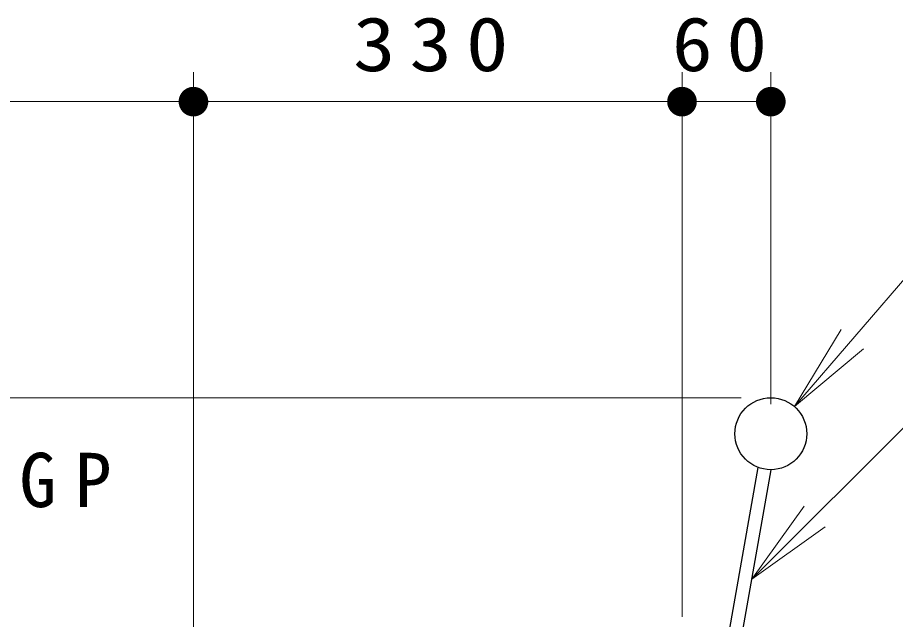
# Model space of a CAD drawing. Units: millimetres on the paper, with parts at other scales. Extents: x -385 to 0, y -12 to 267.
# Drawn here: x -97.88 to -68.24, y 127.55 to 147.88 of the extents above; entities that cross this region are included whole.
import ezdxf

# ---------------------------------------------------------------- set-up
doc = ezdxf.new("R2010")
doc.units = ezdxf.units.MM
doc.layers.add('LY_1', color=7, linetype='Continuous', lineweight=25)
doc.styles.add('ＭＳ ゴシック', font='')
doc.styles.get('ＭＳ ゴシック').set_extended_font_data('MS Gothic')

# ---------------------------------------------------------------- blocks, each defined once
blk = doc.blocks.new('open_arrow')
at = {"color": 0, "linetype": 'Continuous', "lineweight": -2}
blk.add_lwpolyline([(7.5, 1.25), (0, 0), (7.5, -1.25)], dxfattribs=at)
blk = doc.blocks.new('filled_dot')
at = {"color": 0, "linetype": 'Continuous', "lineweight": -2, "const_width": 1.25}
blk.add_lwpolyline([(-0.625, 0, 1), (0.625, 0, 1)], format="xyb", close=True, dxfattribs=at)

msp = doc.modelspace()

# ---------------------------------------------------------------- linework, layer by layer
at = {"layer": 'LY_1', "lineweight": 13}
for p, q in [((-91.944, 126.362), (-91.944, 146.037)), ((-75.444, 127.637), (-75.444, 146.037)), ((-72.444, 134.822), (-72.444, 146.037)), ((-126.944, 145.037), (-91.944, 145.037)), ((-91.944, 145.037), (-75.444, 145.037)), ((-75.444, 145.037), (-72.444, 145.037)), ((-71.65, 134.742), (-64.817, 142.663)), ((-73.082, 128.906), (-64.817, 137.171)), ((-73.444, 135.037), (-159.077, 135.037)), ((-73.444, 135.037), (-147.513, 135.037))]:
    msp.add_line(p, q, dxfattribs=at)
at = {"layer": 'LY_1'}
for p, q in [((-74.72, 122.209), (-72.873, 132.685)), ((-74.277, 122.131), (-72.429, 132.607))]:
    msp.add_line(p, q, dxfattribs=at)
msp.add_circle((-72.444, 133.822), 1.215, dxfattribs=at)

# ---------------------------------------------------------------- block references
at = {"layer": 'LY_1', "lineweight": 13, "xscale": 0.4, "yscale": 0.4}
for name, p, rotation in [('filled_dot', (-91.944, 145.037), 180), ('filled_dot', (-75.444, 145.037), 180), ('filled_dot', (-72.444, 145.037), 180), ('open_arrow', (-71.65, 134.742), 49.2), ('open_arrow', (-73.082, 128.906), 45)]:
    msp.add_blockref(name, p, dxfattribs=dict(at, rotation=rotation))
for p in [(-91.944, 145.037), (-75.444, 145.037)]:
    msp.add_blockref('filled_dot', p, dxfattribs=at)

# ---------------------------------------------------------------- texts
at = {"layer": 'LY_1', "char_height": 1.833, "style": 'ＭＳ ゴシック'}
for s, insert, attachment_point in [('\\T1.33;\\W1.15;330', (-83.694, 146.037), 8), ('\\T1.34;\\W1.1;60', (-73.944, 146.037), 8), ('\\T1.5;フレーム:25ASGP', (-122.178, 132.219), 4)]:
    msp.add_mtext(s, dxfattribs=dict(at, insert=insert, attachment_point=attachment_point))

doc.saveas('drawing.dxf')
